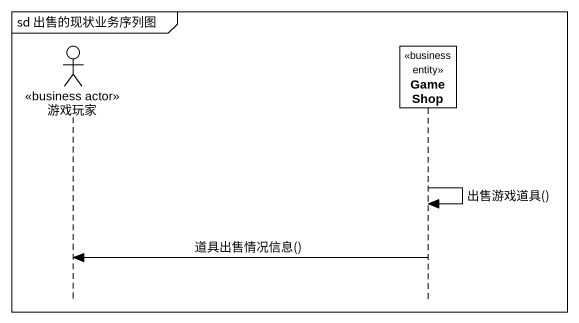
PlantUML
@startuml
mainframe sd 出售的现状业务序列图
hide footbox
actor 游戏玩家 <<business actor>>
participant GameShop <<business entity>>

GameShop -> GameShop : 出售游戏道具()
GameShop -> 游戏玩家 : 道具出售情况信息()
@enduml
